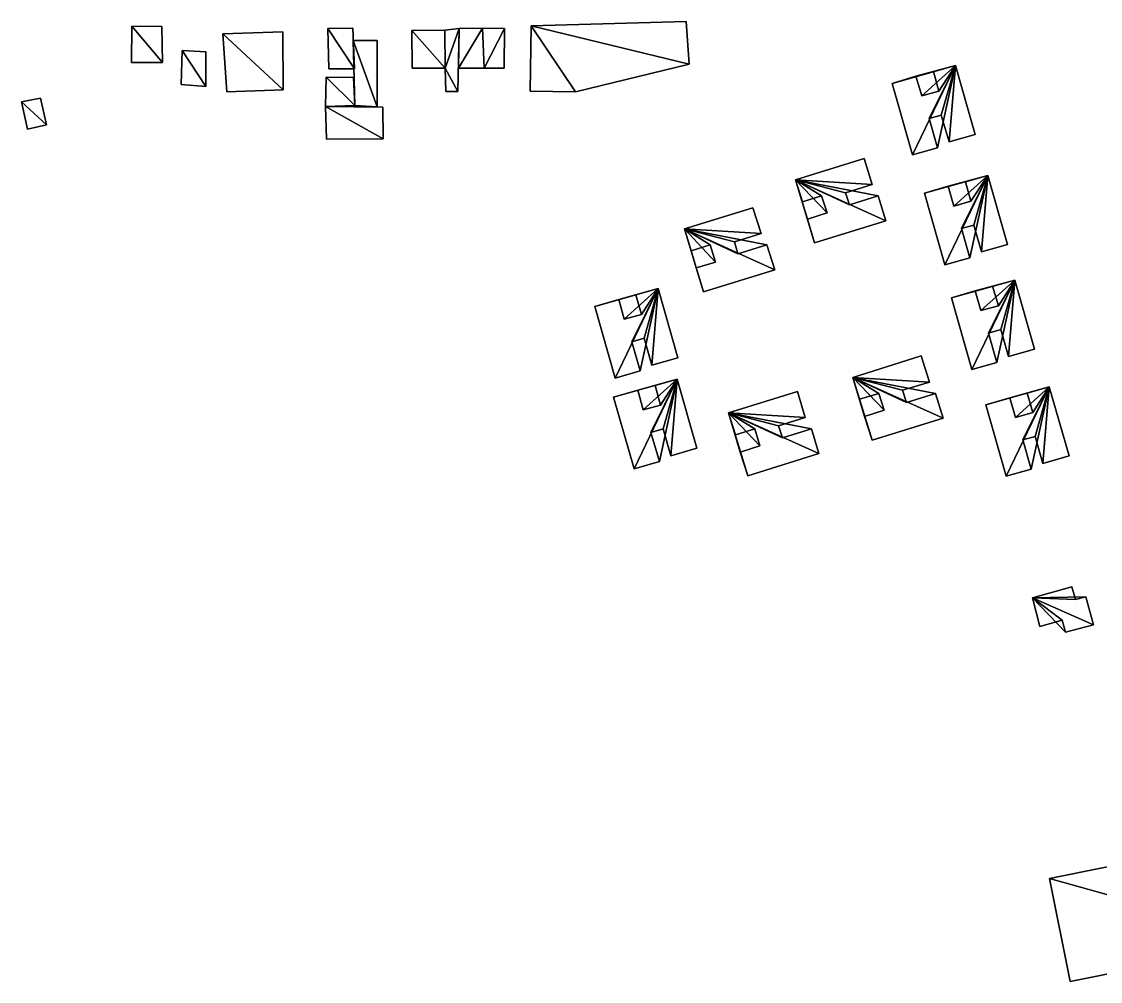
# Model space of a CAD drawing. Header units: metres. Extents: x -3947 to 4280, y -3529 to 2326.
# Drawn here: x -981.6 to -705.7, y -3421.7 to -3176.2 of the extents above; entities that cross this region are included whole.
import ezdxf

# ---------------------------------------------------------------- set-up
doc = ezdxf.new("R2010")
doc.units = ezdxf.units.M

msp = doc.modelspace()

# ---------------------------------------------------------------- linework, layer by layer
at = {"layer": 'MUROS'}
for points in [[(-953.5, -3186.7), (-953.4, -3177.4), (-953.4, -3177.4, 4.5), (-953.5, -3186.7, 4.5)], [(-953.4, -3177.4), (-945.7, -3177.5), (-945.7, -3177.5, 4.5), (-953.4, -3177.4, 4.5)], [(-945.7, -3177.5), (-945.6, -3186.7), (-945.6, -3186.7, 4.5), (-945.7, -3177.5, 4.5)], [(-903.3, -3178), (-896.9, -3177.9), (-896.9, -3177.9, 4.5), (-903.3, -3178, 4.5)], [(-903, -3188.3), (-903.3, -3178), (-903.3, -3178, 4.5), (-903, -3188.3, 4.5)], [(-896.9, -3177.9), (-896.5, -3188.3), (-896.5, -3188.3, 4.5), (-896.9, -3177.9, 4.5)], [(-869.7, -3178), (-873.4, -3178.4), (-873.4, -3178.4, 4.5), (-869.7, -3178, 4.5)], [(-870, -3194.1), (-869.7, -3178), (-869.7, -3178, 4.5), (-870, -3194.1, 4.5)], [(-869.7, -3178), (-869.9, -3188.1), (-869.9, -3188.1, 4.5), (-869.7, -3178, 4.5)], [(-863.7, -3177.9), (-869.7, -3178), (-869.7, -3178, 4.5), (-863.7, -3177.9, 4.5)], [(-863.3, -3188.1), (-863.7, -3177.9), (-863.7, -3177.9, 4.5), (-863.3, -3188.1, 4.5)], [(-858.1, -3178), (-863.7, -3177.9), (-863.7, -3177.9, 4.5), (-858.1, -3178, 4.5)], [(-863.7, -3177.9), (-863.3, -3188.1), (-863.3, -3188.1, 4.5), (-863.7, -3177.9, 4.5)], [(-858.2, -3188.1), (-858.1, -3178), (-858.1, -3178, 4.5), (-858.2, -3188.1, 4.5)], [(-851.3, -3177.3), (-851.5, -3194), (-851.5, -3194, 4.5), (-851.3, -3177.3, 4.5)], [(-811.6, -3176.2), (-851.3, -3177.3), (-851.3, -3177.3, 4.5), (-811.6, -3176.2, 4.5)], [(-810.9, -3187.1), (-811.6, -3176.2), (-811.6, -3176.2, 4.5), (-810.9, -3187.1, 4.5)], [(-930.1, -3179.3), (-914.8, -3178.8), (-914.8, -3178.8, 4.5), (-930.1, -3179.3, 4.5)], [(-929.1, -3194.2), (-930.1, -3179.3), (-930.1, -3179.3, 4.5), (-929.1, -3194.2, 4.5)], [(-914.8, -3178.8), (-914.7, -3193.7), (-914.7, -3193.7, 4.5), (-914.8, -3178.8, 4.5)], [(-896.8, -3181), (-890.7, -3181), (-890.7, -3181, 4.5), (-896.8, -3181, 4.5)], [(-896.4, -3197.7), (-896.8, -3181), (-896.8, -3181, 4.5), (-896.4, -3197.7, 4.5)], [(-890.7, -3181), (-890.7, -3198), (-890.7, -3198, 4.5), (-890.7, -3181, 4.5)], [(-881.8, -3178.5), (-873.4, -3178.4), (-873.4, -3178.4, 4.5), (-881.8, -3178.5, 4.5)], [(-881.7, -3188.1), (-881.8, -3178.5), (-881.8, -3178.5, 4.5), (-881.7, -3188.1, 4.5)], [(-873.4, -3178.4), (-873.3, -3188.1), (-873.3, -3188.1, 4.5), (-873.4, -3178.4, 4.5)], [(-873.4, -3178.4), (-873.3, -3188.1), (-873.3, -3188.1, 4.5), (-873.4, -3178.4, 4.5)], [(-940.8, -3192.3), (-940.5, -3183.6), (-940.5, -3183.6, 4.5), (-940.8, -3192.3, 4.5)], [(-940.5, -3183.6), (-934.5, -3183.9), (-934.5, -3183.9, 4.5), (-940.5, -3183.6, 4.5)], [(-934.5, -3183.9), (-934.5, -3192.8), (-934.5, -3192.8, 4.5), (-934.5, -3183.9, 4.5)], [(-945.6, -3186.7), (-953.5, -3186.7), (-953.5, -3186.7, 4.5), (-945.6, -3186.7, 4.5)], [(-896.5, -3188.3), (-903, -3188.3), (-903, -3188.3, 4.5), (-896.5, -3188.3, 4.5)], [(-873.3, -3188.1), (-881.7, -3188.1), (-881.7, -3188.1, 4.5), (-873.3, -3188.1, 4.5)], [(-873.3, -3188.1), (-873.1, -3194.1), (-873.1, -3194.1, 4.5), (-873.3, -3188.1, 4.5)], [(-869.9, -3188.1), (-863.3, -3188.1), (-863.3, -3188.1, 4.5), (-869.9, -3188.1, 4.5)], [(-863.3, -3188.1), (-858.2, -3188.1), (-858.2, -3188.1, 4.5), (-863.3, -3188.1, 4.5)], [(-839.9, -3194.2), (-810.9, -3187.1), (-810.9, -3187.1, 4.5), (-839.9, -3194.2, 4.5)], [(-748.4, -3189), (-742.8, -3187.4), (-742.8, -3187.4, 5), (-748.4, -3189, 5)], [(-747, -3194), (-748.4, -3189), (-748.4, -3189, 5), (-747, -3194, 5)], [(-742.8, -3187.4), (-737.7, -3205.1), (-737.7, -3205.1, 5), (-742.8, -3187.4, 5)], [(-903.9, -3197.9), (-903.7, -3190.4), (-903.7, -3190.4, 4.5), (-903.9, -3197.9, 4.5)], [(-903.7, -3190.4), (-896.7, -3190.5), (-896.7, -3190.5, 4.5), (-903.7, -3190.4, 4.5)], [(-896.7, -3190.5), (-896.4, -3197.7), (-896.4, -3197.7, 4.5), (-896.7, -3190.5, 4.5)], [(-759, -3192), (-752.9, -3190.2), (-752.9, -3190.2, 5), (-759, -3192, 5)], [(-753.8, -3210.3), (-759, -3192), (-759, -3192, 5), (-753.8, -3210.3, 5)], [(-752.9, -3190.2), (-751.4, -3195.2), (-751.4, -3195.2, 5), (-752.9, -3190.2, 5)], [(-934.5, -3192.8), (-940.8, -3192.3), (-940.8, -3192.3, 4.5), (-934.5, -3192.8, 4.5)], [(-914.7, -3193.7), (-929.1, -3194.2), (-929.1, -3194.2, 4.5), (-914.7, -3193.7, 4.5)], [(-873.1, -3194.1), (-870, -3194.1), (-870, -3194.1, 4.5), (-873.1, -3194.1, 4.5)], [(-851.5, -3194), (-839.9, -3194.2), (-839.9, -3194.2, 4.5), (-851.5, -3194, 4.5)], [(-751.4, -3195.2), (-747, -3194), (-747, -3194, 5), (-751.4, -3195.2, 5)], [(-981.6, -3196.7), (-976.8, -3195.8), (-976.8, -3195.8, 4.5), (-981.6, -3196.7, 4.5)], [(-980.1, -3203.7), (-981.6, -3196.7), (-981.6, -3196.7, 4.5), (-980.1, -3203.7, 4.5)], [(-976.8, -3195.8), (-975.2, -3202.6), (-975.2, -3202.6, 4.5), (-976.8, -3195.8, 4.5)], [(-896.4, -3197.7), (-903.9, -3197.9), (-903.9, -3197.9, 4.5), (-896.4, -3197.7, 4.5)], [(-903.9, -3197.9), (-903.6, -3206.3), (-903.6, -3206.3, 4.5), (-903.9, -3197.9, 4.5)], [(-889.2, -3198.1), (-903.9, -3197.9), (-903.9, -3197.9, 4.5), (-889.2, -3198.1, 4.5)], [(-890.7, -3198), (-896.4, -3197.7), (-896.4, -3197.7, 4.5), (-890.7, -3198, 4.5)], [(-889.1, -3206.2), (-889.2, -3198.1), (-889.2, -3198.1, 4.5), (-889.1, -3206.2, 4.5)], [(-746.4, -3200.1), (-749.5, -3201), (-749.5, -3201, 5), (-746.4, -3200.1, 5)], [(-744.4, -3207), (-746.4, -3200.1), (-746.4, -3200.1, 5), (-744.4, -3207, 5)], [(-975.2, -3202.6), (-980.1, -3203.7), (-980.1, -3203.7, 4.5), (-975.2, -3202.6, 4.5)], [(-749.5, -3201), (-747.4, -3208.5), (-747.4, -3208.5, 5), (-749.5, -3201, 5)], [(-737.7, -3205.1), (-744.4, -3207), (-744.4, -3207, 5), (-737.7, -3205.1, 5)], [(-903.6, -3206.3), (-889.1, -3206.2), (-889.1, -3206.2, 4.5), (-903.6, -3206.3, 4.5)], [(-747.4, -3208.5), (-753.8, -3210.3), (-753.8, -3210.3, 5), (-747.4, -3208.5, 5)], [(-783.7, -3216.7), (-766.1, -3211.2), (-766.1, -3211.2, 5), (-783.7, -3216.7, 5)], [(-766.1, -3211.2), (-764.1, -3217.9), (-764.1, -3217.9, 5), (-766.1, -3211.2, 5)], [(-781.9, -3222.3), (-783.7, -3216.7), (-783.7, -3216.7, 5), (-781.9, -3222.3, 5)], [(-740.2, -3217.2), (-734.5, -3215.6), (-734.5, -3215.6, 5), (-740.2, -3217.2, 5)], [(-734.5, -3215.6), (-729.5, -3233.2), (-729.5, -3233.2, 5), (-734.5, -3215.6, 5)], [(-764.1, -3217.9), (-770.9, -3220), (-770.9, -3220, 5), (-764.1, -3217.9, 5)], [(-750.7, -3220.1), (-744.6, -3218.3), (-744.6, -3218.3, 5), (-750.7, -3220.1, 5)], [(-744.6, -3218.3), (-743.2, -3223.4), (-743.2, -3223.4, 5), (-744.6, -3218.3, 5)], [(-738.8, -3222.1), (-740.2, -3217.2), (-740.2, -3217.2, 5), (-738.8, -3222.1, 5)], [(-777, -3220.8), (-781.9, -3222.3), (-781.9, -3222.3, 5), (-777, -3220.8, 5)], [(-775.6, -3225.1), (-777, -3220.8), (-777, -3220.8, 5), (-775.6, -3225.1, 5)], [(-770.9, -3220), (-769.9, -3223.1), (-769.9, -3223.1, 5), (-770.9, -3220, 5)], [(-769.9, -3223.1), (-762.5, -3220.8), (-762.5, -3220.8, 5), (-769.9, -3223.1, 5)], [(-762.5, -3220.8), (-760.6, -3227.2), (-760.6, -3227.2, 5), (-762.5, -3220.8, 5)], [(-745.5, -3238.4), (-750.7, -3220.1), (-750.7, -3220.1, 5), (-745.5, -3238.4, 5)], [(-743.2, -3223.4), (-738.8, -3222.1), (-738.8, -3222.1, 5), (-743.2, -3223.4, 5)], [(-812.1, -3229.2), (-794.6, -3223.8), (-794.6, -3223.8, 5), (-812.1, -3229.2, 5)], [(-794.6, -3223.8), (-792.5, -3230.4), (-792.5, -3230.4, 5), (-794.6, -3223.8, 5)], [(-780.6, -3226.7), (-775.6, -3225.1), (-775.6, -3225.1, 5), (-780.6, -3226.7, 5)], [(-778.8, -3232.8), (-780.6, -3226.7), (-780.6, -3226.7, 5), (-778.8, -3232.8, 5)], [(-760.6, -3227.2), (-778.8, -3232.8), (-778.8, -3232.8, 5), (-760.6, -3227.2, 5)], [(-810.4, -3234.8), (-812.1, -3229.2), (-812.1, -3229.2, 5), (-810.4, -3234.8, 5)], [(-792.5, -3230.4), (-799.3, -3232.5), (-799.3, -3232.5, 5), (-792.5, -3230.4, 5)], [(-738.1, -3228.3), (-741.2, -3229.1), (-741.2, -3229.1, 5), (-738.1, -3228.3, 5)], [(-741.2, -3229.1), (-739.1, -3236.6), (-739.1, -3236.6, 5), (-741.2, -3229.1, 5)], [(-736.1, -3235.1), (-738.1, -3228.3), (-738.1, -3228.3, 5), (-736.1, -3235.1, 5)], [(-805.5, -3233.3), (-810.4, -3234.8), (-810.4, -3234.8, 5), (-805.5, -3233.3, 5)], [(-804.1, -3237.7), (-805.5, -3233.3), (-805.5, -3233.3, 5), (-804.1, -3237.7, 5)], [(-799.3, -3232.5), (-798.4, -3235.6), (-798.4, -3235.6, 5), (-799.3, -3232.5, 5)], [(-798.4, -3235.6), (-791, -3233.3), (-791, -3233.3, 5), (-798.4, -3235.6, 5)], [(-791, -3233.3), (-789, -3239.7), (-789, -3239.7, 5), (-791, -3233.3, 5)], [(-729.5, -3233.2), (-736.1, -3235.1), (-736.1, -3235.1, 5), (-729.5, -3233.2, 5)], [(-809.1, -3239.2), (-804.1, -3237.7), (-804.1, -3237.7, 5), (-809.1, -3239.2, 5)], [(-739.1, -3236.6), (-745.5, -3238.4), (-745.5, -3238.4, 5), (-739.1, -3236.6, 5)], [(-807.2, -3245.3), (-809.1, -3239.2), (-809.1, -3239.2, 5), (-807.2, -3245.3, 5)], [(-789, -3239.7), (-807.2, -3245.3), (-807.2, -3245.3, 5), (-789, -3239.7, 5)], [(-824.5, -3246.1), (-818.8, -3244.5), (-818.8, -3244.5, 5), (-824.5, -3246.1, 5)], [(-818.8, -3244.5), (-813.8, -3262.2), (-813.8, -3262.2, 5), (-818.8, -3244.5, 5)], [(-733.3, -3243.9), (-727.6, -3242.3), (-727.6, -3242.3, 5), (-733.3, -3243.9, 5)], [(-731.8, -3248.9), (-733.3, -3243.9), (-733.3, -3243.9, 5), (-731.8, -3248.9, 5)], [(-727.6, -3242.3), (-722.6, -3260), (-722.6, -3260, 5), (-727.6, -3242.3, 5)], [(-835, -3249.1), (-828.9, -3247.3), (-828.9, -3247.3, 5), (-835, -3249.1, 5)], [(-828.9, -3247.3), (-827.5, -3252.3), (-827.5, -3252.3, 5), (-828.9, -3247.3, 5)], [(-823.1, -3251.1), (-824.5, -3246.1), (-824.5, -3246.1, 5), (-823.1, -3251.1, 5)], [(-743.8, -3246.9), (-737.7, -3245.1), (-737.7, -3245.1, 5), (-743.8, -3246.9, 5)], [(-738.6, -3265.2), (-743.8, -3246.9), (-743.8, -3246.9, 5), (-738.6, -3265.2, 5)], [(-737.7, -3245.1), (-736.3, -3250.1), (-736.3, -3250.1, 5), (-737.7, -3245.1, 5)], [(-829.8, -3267.4), (-835, -3249.1), (-835, -3249.1, 5), (-829.8, -3267.4, 5)], [(-736.3, -3250.1), (-731.8, -3248.9), (-731.8, -3248.9, 5), (-736.3, -3250.1, 5)], [(-827.5, -3252.3), (-823.1, -3251.1), (-823.1, -3251.1, 5), (-827.5, -3252.3, 5)], [(-731.2, -3255), (-734.3, -3255.9), (-734.3, -3255.9, 5), (-731.2, -3255, 5)], [(-729.2, -3261.9), (-731.2, -3255), (-731.2, -3255, 5), (-729.2, -3261.9, 5)], [(-822.4, -3257.2), (-825.5, -3258.1), (-825.5, -3258.1, 5), (-822.4, -3257.2, 5)], [(-825.5, -3258.1), (-823.4, -3265.5), (-823.4, -3265.5, 5), (-825.5, -3258.1, 5)], [(-820.4, -3264.1), (-822.4, -3257.2), (-822.4, -3257.2, 5), (-820.4, -3264.1, 5)], [(-734.3, -3255.9), (-732.2, -3263.4), (-732.2, -3263.4, 5), (-734.3, -3255.9, 5)], [(-722.6, -3260), (-729.2, -3261.9), (-729.2, -3261.9, 5), (-722.6, -3260, 5)], [(-813.8, -3262.2), (-820.4, -3264.1), (-820.4, -3264.1, 5), (-813.8, -3262.2, 5)], [(-769, -3267.2), (-751.5, -3261.7), (-751.5, -3261.7, 5), (-769, -3267.2, 5)], [(-751.5, -3261.7), (-749.4, -3268.4), (-749.4, -3268.4, 5), (-751.5, -3261.7, 5)], [(-732.2, -3263.4), (-738.6, -3265.2), (-738.6, -3265.2, 5), (-732.2, -3263.4, 5)], [(-823.4, -3265.5), (-829.8, -3267.4), (-829.8, -3267.4, 5), (-823.4, -3265.5, 5)], [(-819.6, -3269.3), (-813.9, -3267.7), (-813.9, -3267.7, 5), (-819.6, -3269.3, 5)], [(-818.2, -3274.3), (-819.6, -3269.3), (-819.6, -3269.3, 5), (-818.2, -3274.3, 5)], [(-813.9, -3267.7), (-808.9, -3285.3), (-808.9, -3285.3, 5), (-813.9, -3267.7, 5)], [(-767.3, -3272.8), (-769, -3267.2), (-769, -3267.2, 5), (-767.3, -3272.8, 5)], [(-749.4, -3268.4), (-756.3, -3270.5), (-756.3, -3270.5, 5), (-749.4, -3268.4, 5)], [(-830.2, -3272.3), (-824, -3270.5), (-824, -3270.5, 5), (-830.2, -3272.3, 5)], [(-824, -3270.5), (-822.6, -3275.5), (-822.6, -3275.5, 5), (-824, -3270.5, 5)], [(-800.8, -3276.3), (-783.2, -3270.8), (-783.2, -3270.8, 5), (-800.8, -3276.3, 5)], [(-783.2, -3270.8), (-781.2, -3277.5), (-781.2, -3277.5, 5), (-783.2, -3270.8, 5)], [(-762.4, -3271.3), (-767.3, -3272.8), (-767.3, -3272.8, 5), (-762.4, -3271.3, 5)], [(-761, -3275.6), (-762.4, -3271.3), (-762.4, -3271.3, 5), (-761, -3275.6, 5)], [(-756.3, -3270.5), (-755.3, -3273.6), (-755.3, -3273.6, 5), (-756.3, -3270.5, 5)], [(-755.3, -3273.6), (-747.9, -3271.3), (-747.9, -3271.3, 5), (-755.3, -3273.6, 5)], [(-747.9, -3271.3), (-745.9, -3277.6), (-745.9, -3277.6, 5), (-747.9, -3271.3, 5)], [(-724.4, -3271.2), (-718.8, -3269.6), (-718.8, -3269.6, 5), (-724.4, -3271.2, 5)], [(-723, -3276.2), (-724.4, -3271.2), (-724.4, -3271.2, 5), (-723, -3276.2, 5)], [(-718.8, -3269.6), (-713.7, -3287.3), (-713.7, -3287.3, 5), (-718.8, -3269.6, 5)], [(-824.9, -3290.6), (-830.2, -3272.3), (-830.2, -3272.3, 5), (-824.9, -3290.6, 5)], [(-822.6, -3275.5), (-818.2, -3274.3), (-818.2, -3274.3, 5), (-822.6, -3275.5, 5)], [(-735, -3274.2), (-728.9, -3272.4), (-728.9, -3272.4, 5), (-735, -3274.2, 5)], [(-729.8, -3292.5), (-735, -3274.2), (-735, -3274.2, 5), (-729.8, -3292.5, 5)], [(-728.9, -3272.4), (-727.4, -3277.5), (-727.4, -3277.5, 5), (-728.9, -3272.4, 5)], [(-799, -3281.9), (-800.8, -3276.3), (-800.8, -3276.3, 5), (-799, -3281.9, 5)], [(-781.2, -3277.5), (-788, -3279.6), (-788, -3279.6, 5), (-781.2, -3277.5, 5)], [(-766, -3277.2), (-761, -3275.6), (-761, -3275.6, 5), (-766, -3277.2, 5)], [(-764.1, -3283.3), (-766, -3277.2), (-766, -3277.2, 5), (-764.1, -3283.3, 5)], [(-745.9, -3277.6), (-764.1, -3283.3), (-764.1, -3283.3, 5), (-745.9, -3277.6, 5)], [(-727.4, -3277.5), (-723, -3276.2), (-723, -3276.2, 5), (-727.4, -3277.5, 5)], [(-817.5, -3280.4), (-820.7, -3281.3), (-820.7, -3281.3, 5), (-817.5, -3280.4, 5)], [(-815.6, -3287.3), (-817.5, -3280.4), (-817.5, -3280.4, 5), (-815.6, -3287.3, 5)], [(-794.1, -3280.4), (-799, -3281.9), (-799, -3281.9, 5), (-794.1, -3280.4, 5)], [(-792.8, -3284.7), (-794.1, -3280.4), (-794.1, -3280.4, 5), (-792.8, -3284.7, 5)], [(-788, -3279.6), (-787, -3282.7), (-787, -3282.7, 5), (-788, -3279.6, 5)], [(-787, -3282.7), (-779.6, -3280.4), (-779.6, -3280.4, 5), (-787, -3282.7, 5)], [(-779.6, -3280.4), (-777.7, -3286.7), (-777.7, -3286.7, 5), (-779.6, -3280.4, 5)], [(-820.7, -3281.3), (-818.5, -3288.7), (-818.5, -3288.7, 5), (-820.7, -3281.3, 5)], [(-722.4, -3282.3), (-725.5, -3283.2), (-725.5, -3283.2, 5), (-722.4, -3282.3, 5)], [(-725.5, -3283.2), (-723.4, -3290.7), (-723.4, -3290.7, 5), (-725.5, -3283.2, 5)], [(-720.4, -3289.2), (-722.4, -3282.3), (-722.4, -3282.3, 5), (-720.4, -3289.2, 5)], [(-808.9, -3285.3), (-815.6, -3287.3), (-815.6, -3287.3, 5), (-808.9, -3285.3, 5)], [(-797.8, -3286.3), (-792.8, -3284.7), (-792.8, -3284.7, 5), (-797.8, -3286.3, 5)], [(-818.5, -3288.7), (-824.9, -3290.6), (-824.9, -3290.6, 5), (-818.5, -3288.7, 5)], [(-795.9, -3292.4), (-797.8, -3286.3), (-797.8, -3286.3, 5), (-795.9, -3292.4, 5)], [(-777.7, -3286.7), (-795.9, -3292.4), (-795.9, -3292.4, 5), (-777.7, -3286.7, 5)], [(-713.7, -3287.3), (-720.4, -3289.2), (-720.4, -3289.2, 5), (-713.7, -3287.3, 5)], [(-723.4, -3290.7), (-729.8, -3292.5), (-729.8, -3292.5, 5), (-723.4, -3290.7, 5)], [(-723.1, -3323.6), (-713, -3320.8), (-713, -3320.8, 5), (-723.1, -3323.6, 5)], [(-713, -3320.8), (-712.1, -3324), (-712.1, -3324, 5), (-713, -3320.8, 5)], [(-721.2, -3330.9), (-723.1, -3323.6), (-723.1, -3323.6, 5), (-721.2, -3330.9, 5)], [(-712.1, -3324), (-709.4, -3323.3), (-709.4, -3323.3, 5), (-712.1, -3324, 5)], [(-709.4, -3323.3), (-707.5, -3330.5), (-707.5, -3330.5, 5), (-709.4, -3323.3, 5)], [(-715.5, -3329.3), (-721.2, -3330.9), (-721.2, -3330.9, 5), (-715.5, -3329.3, 5)], [(-714.6, -3332.4), (-715.5, -3329.3), (-715.5, -3329.3, 5), (-714.6, -3332.4, 5)], [(-707.5, -3330.5), (-714.6, -3332.4), (-714.6, -3332.4, 5), (-707.5, -3330.5, 5)], [(-718.7, -3395.4), (-667.1, -3385), (-667.1, -3385, 5), (-718.7, -3395.4, 5)], [(-713.4, -3421.7), (-718.7, -3395.4), (-718.7, -3395.4, 5), (-713.4, -3421.7, 5)], [(-661.7, -3411.3), (-713.4, -3421.7), (-713.4, -3421.7, 5), (-661.7, -3411.3, 5)]]:
    msp.add_3dface(points, dxfattribs=at)
at = {"layer": 'TECHOS'}
for points in [[(-953.4, -3177.4, 4.5), (-945.6, -3186.7, 4.5), (-953.5, -3186.7, 4.5)], [(-953.4, -3177.4, 4.5), (-945.7, -3177.5, 4.5), (-945.6, -3186.7, 4.5)], [(-903.3, -3178, 4.5), (-896.9, -3177.9, 4.5), (-896.5, -3188.3, 4.5)], [(-903.3, -3178, 4.5), (-896.5, -3188.3, 4.5), (-903, -3188.3, 4.5)], [(-873.3, -3188.1, 4.5), (-869.7, -3178, 4.5), (-873.4, -3178.4, 4.5)], [(-873.3, -3188.1, 4.5), (-870, -3194.1, 4.5), (-869.7, -3178, 4.5)], [(-869.9, -3188.1, 4.5), (-863.3, -3188.1, 4.5), (-863.7, -3177.9, 4.5)], [(-869.9, -3188.1, 4.5), (-863.7, -3177.9, 4.5), (-869.7, -3178, 4.5)], [(-863.3, -3188.1, 4.5), (-858.1, -3178, 4.5), (-863.7, -3177.9, 4.5)], [(-863.3, -3188.1, 4.5), (-858.2, -3188.1, 4.5), (-858.1, -3178, 4.5)], [(-851.3, -3177.3, 4.5), (-851.5, -3194, 4.5), (-839.9, -3194.2, 4.5)], [(-851.3, -3177.3, 4.5), (-810.9, -3187.1, 4.5), (-811.6, -3176.2, 4.5)], [(-851.3, -3177.3, 4.5), (-839.9, -3194.2, 4.5), (-810.9, -3187.1, 4.5)], [(-930.1, -3179.3, 4.5), (-914.8, -3178.8, 4.5), (-914.7, -3193.7, 4.5)], [(-930.1, -3179.3, 4.5), (-914.7, -3193.7, 4.5), (-929.1, -3194.2, 4.5)], [(-896.8, -3181, 4.5), (-890.7, -3181, 4.5), (-890.7, -3198, 4.5)], [(-896.8, -3181, 4.5), (-890.7, -3198, 4.5), (-896.4, -3197.7, 4.5)], [(-881.8, -3178.5, 4.5), (-873.4, -3178.4, 4.5), (-873.3, -3188.1, 4.5)], [(-881.8, -3178.5, 4.5), (-873.3, -3188.1, 4.5), (-881.7, -3188.1, 4.5)], [(-940.5, -3183.6, 4.5), (-934.5, -3192.8, 4.5), (-940.8, -3192.3, 4.5)], [(-940.5, -3183.6, 4.5), (-934.5, -3183.9, 4.5), (-934.5, -3192.8, 4.5)], [(-873.3, -3188.1, 4.5), (-873.1, -3194.1, 4.5), (-870, -3194.1, 4.5)], [(-742.8, -3187.4, 5), (-753.8, -3210.3, 5), (-759, -3192, 5)], [(-742.8, -3187.4, 5), (-759, -3192, 5), (-752.9, -3190.2, 5)], [(-742.8, -3187.4, 5), (-747.4, -3208.5, 5), (-753.8, -3210.3, 5)], [(-742.8, -3187.4, 5), (-752.9, -3190.2, 5), (-751.4, -3195.2, 5)], [(-742.8, -3187.4, 5), (-751.4, -3195.2, 5), (-747, -3194, 5)], [(-742.8, -3187.4, 5), (-746.4, -3200.1, 5), (-749.5, -3201, 5)], [(-742.8, -3187.4, 5), (-749.5, -3201, 5), (-747.4, -3208.5, 5)], [(-742.8, -3187.4, 5), (-747, -3194, 5), (-748.4, -3189, 5)], [(-742.8, -3187.4, 5), (-744.4, -3207, 5), (-746.4, -3200.1, 5)], [(-742.8, -3187.4, 5), (-737.7, -3205.1, 5), (-744.4, -3207, 5)], [(-903.7, -3190.4, 4.5), (-896.4, -3197.7, 4.5), (-903.9, -3197.9, 4.5)], [(-903.7, -3190.4, 4.5), (-896.7, -3190.5, 4.5), (-896.4, -3197.7, 4.5)], [(-981.6, -3196.7, 4.5), (-976.8, -3195.8, 4.5), (-975.2, -3202.6, 4.5)], [(-981.6, -3196.7, 4.5), (-975.2, -3202.6, 4.5), (-980.1, -3203.7, 4.5)], [(-903.9, -3197.9, 4.5), (-903.6, -3206.3, 4.5), (-889.1, -3206.2, 4.5)], [(-903.9, -3197.9, 4.5), (-889.1, -3206.2, 4.5), (-889.2, -3198.1, 4.5)], [(-783.7, -3216.7, 5), (-766.1, -3211.2, 5), (-764.1, -3217.9, 5)], [(-783.7, -3216.7, 5), (-764.1, -3217.9, 5), (-770.9, -3220, 5)], [(-783.7, -3216.7, 5), (-770.9, -3220, 5), (-769.9, -3223.1, 5)], [(-783.7, -3216.7, 5), (-769.9, -3223.1, 5), (-762.5, -3220.8, 5)], [(-783.7, -3216.7, 5), (-762.5, -3220.8, 5), (-760.6, -3227.2, 5)], [(-783.7, -3216.7, 5), (-760.6, -3227.2, 5), (-778.8, -3232.8, 5)], [(-783.7, -3216.7, 5), (-778.8, -3232.8, 5), (-780.6, -3226.7, 5)], [(-783.7, -3216.7, 5), (-780.6, -3226.7, 5), (-775.6, -3225.1, 5)], [(-783.7, -3216.7, 5), (-775.6, -3225.1, 5), (-777, -3220.8, 5)], [(-783.7, -3216.7, 5), (-777, -3220.8, 5), (-781.9, -3222.3, 5)], [(-734.5, -3215.6, 5), (-745.5, -3238.4, 5), (-750.7, -3220.1, 5)], [(-734.5, -3215.6, 5), (-750.7, -3220.1, 5), (-744.6, -3218.3, 5)], [(-734.5, -3215.6, 5), (-739.1, -3236.6, 5), (-745.5, -3238.4, 5)], [(-734.5, -3215.6, 5), (-744.6, -3218.3, 5), (-743.2, -3223.4, 5)], [(-734.5, -3215.6, 5), (-743.2, -3223.4, 5), (-738.8, -3222.1, 5)], [(-734.5, -3215.6, 5), (-738.1, -3228.3, 5), (-741.2, -3229.1, 5)], [(-734.5, -3215.6, 5), (-741.2, -3229.1, 5), (-739.1, -3236.6, 5)], [(-734.5, -3215.6, 5), (-738.8, -3222.1, 5), (-740.2, -3217.2, 5)], [(-734.5, -3215.6, 5), (-736.1, -3235.1, 5), (-738.1, -3228.3, 5)], [(-734.5, -3215.6, 5), (-729.5, -3233.2, 5), (-736.1, -3235.1, 5)], [(-812.1, -3229.2, 5), (-794.6, -3223.8, 5), (-792.5, -3230.4, 5)], [(-812.1, -3229.2, 5), (-792.5, -3230.4, 5), (-799.3, -3232.5, 5)], [(-812.1, -3229.2, 5), (-799.3, -3232.5, 5), (-798.4, -3235.6, 5)], [(-812.1, -3229.2, 5), (-798.4, -3235.6, 5), (-791, -3233.3, 5)], [(-812.1, -3229.2, 5), (-791, -3233.3, 5), (-789, -3239.7, 5)], [(-812.1, -3229.2, 5), (-789, -3239.7, 5), (-807.2, -3245.3, 5)], [(-812.1, -3229.2, 5), (-807.2, -3245.3, 5), (-809.1, -3239.2, 5)], [(-812.1, -3229.2, 5), (-809.1, -3239.2, 5), (-804.1, -3237.7, 5)], [(-812.1, -3229.2, 5), (-804.1, -3237.7, 5), (-805.5, -3233.3, 5)], [(-812.1, -3229.2, 5), (-805.5, -3233.3, 5), (-810.4, -3234.8, 5)], [(-818.8, -3244.5, 5), (-829.8, -3267.4, 5), (-835, -3249.1, 5)], [(-818.8, -3244.5, 5), (-835, -3249.1, 5), (-828.9, -3247.3, 5)], [(-818.8, -3244.5, 5), (-823.4, -3265.5, 5), (-829.8, -3267.4, 5)], [(-818.8, -3244.5, 5), (-828.9, -3247.3, 5), (-827.5, -3252.3, 5)], [(-818.8, -3244.5, 5), (-827.5, -3252.3, 5), (-823.1, -3251.1, 5)], [(-818.8, -3244.5, 5), (-822.4, -3257.2, 5), (-825.5, -3258.1, 5)], [(-818.8, -3244.5, 5), (-825.5, -3258.1, 5), (-823.4, -3265.5, 5)], [(-818.8, -3244.5, 5), (-823.1, -3251.1, 5), (-824.5, -3246.1, 5)], [(-818.8, -3244.5, 5), (-820.4, -3264.1, 5), (-822.4, -3257.2, 5)], [(-818.8, -3244.5, 5), (-813.8, -3262.2, 5), (-820.4, -3264.1, 5)], [(-727.6, -3242.3, 5), (-738.6, -3265.2, 5), (-743.8, -3246.9, 5)], [(-727.6, -3242.3, 5), (-743.8, -3246.9, 5), (-737.7, -3245.1, 5)], [(-727.6, -3242.3, 5), (-732.2, -3263.4, 5), (-738.6, -3265.2, 5)], [(-727.6, -3242.3, 5), (-737.7, -3245.1, 5), (-736.3, -3250.1, 5)], [(-727.6, -3242.3, 5), (-736.3, -3250.1, 5), (-731.8, -3248.9, 5)], [(-727.6, -3242.3, 5), (-731.2, -3255, 5), (-734.3, -3255.9, 5)], [(-727.6, -3242.3, 5), (-734.3, -3255.9, 5), (-732.2, -3263.4, 5)], [(-727.6, -3242.3, 5), (-731.8, -3248.9, 5), (-733.3, -3243.9, 5)], [(-727.6, -3242.3, 5), (-729.2, -3261.9, 5), (-731.2, -3255, 5)], [(-727.6, -3242.3, 5), (-722.6, -3260, 5), (-729.2, -3261.9, 5)], [(-769, -3267.2, 5), (-751.5, -3261.7, 5), (-749.4, -3268.4, 5)], [(-813.9, -3267.7, 5), (-824.9, -3290.6, 5), (-830.2, -3272.3, 5)], [(-813.9, -3267.7, 5), (-830.2, -3272.3, 5), (-824, -3270.5, 5)], [(-813.9, -3267.7, 5), (-818.5, -3288.7, 5), (-824.9, -3290.6, 5)], [(-813.9, -3267.7, 5), (-824, -3270.5, 5), (-822.6, -3275.5, 5)], [(-813.9, -3267.7, 5), (-822.6, -3275.5, 5), (-818.2, -3274.3, 5)], [(-813.9, -3267.7, 5), (-817.5, -3280.4, 5), (-820.7, -3281.3, 5)], [(-813.9, -3267.7, 5), (-820.7, -3281.3, 5), (-818.5, -3288.7, 5)], [(-813.9, -3267.7, 5), (-818.2, -3274.3, 5), (-819.6, -3269.3, 5)], [(-813.9, -3267.7, 5), (-815.6, -3287.3, 5), (-817.5, -3280.4, 5)], [(-813.9, -3267.7, 5), (-808.9, -3285.3, 5), (-815.6, -3287.3, 5)], [(-769, -3267.2, 5), (-749.4, -3268.4, 5), (-756.3, -3270.5, 5)], [(-769, -3267.2, 5), (-756.3, -3270.5, 5), (-755.3, -3273.6, 5)], [(-769, -3267.2, 5), (-755.3, -3273.6, 5), (-747.9, -3271.3, 5)], [(-769, -3267.2, 5), (-747.9, -3271.3, 5), (-745.9, -3277.6, 5)], [(-769, -3267.2, 5), (-745.9, -3277.6, 5), (-764.1, -3283.3, 5)], [(-769, -3267.2, 5), (-764.1, -3283.3, 5), (-766, -3277.2, 5)], [(-769, -3267.2, 5), (-766, -3277.2, 5), (-761, -3275.6, 5)], [(-769, -3267.2, 5), (-761, -3275.6, 5), (-762.4, -3271.3, 5)], [(-769, -3267.2, 5), (-762.4, -3271.3, 5), (-767.3, -3272.8, 5)], [(-800.8, -3276.3, 5), (-783.2, -3270.8, 5), (-781.2, -3277.5, 5)], [(-718.8, -3269.6, 5), (-729.8, -3292.5, 5), (-735, -3274.2, 5)], [(-718.8, -3269.6, 5), (-735, -3274.2, 5), (-728.9, -3272.4, 5)], [(-718.8, -3269.6, 5), (-723.4, -3290.7, 5), (-729.8, -3292.5, 5)], [(-718.8, -3269.6, 5), (-728.9, -3272.4, 5), (-727.4, -3277.5, 5)], [(-718.8, -3269.6, 5), (-727.4, -3277.5, 5), (-723, -3276.2, 5)], [(-718.8, -3269.6, 5), (-722.4, -3282.3, 5), (-725.5, -3283.2, 5)], [(-718.8, -3269.6, 5), (-725.5, -3283.2, 5), (-723.4, -3290.7, 5)], [(-718.8, -3269.6, 5), (-723, -3276.2, 5), (-724.4, -3271.2, 5)], [(-718.8, -3269.6, 5), (-720.4, -3289.2, 5), (-722.4, -3282.3, 5)], [(-718.8, -3269.6, 5), (-713.7, -3287.3, 5), (-720.4, -3289.2, 5)], [(-800.8, -3276.3, 5), (-781.2, -3277.5, 5), (-788, -3279.6, 5)], [(-800.8, -3276.3, 5), (-788, -3279.6, 5), (-787, -3282.7, 5)], [(-800.8, -3276.3, 5), (-787, -3282.7, 5), (-779.6, -3280.4, 5)], [(-800.8, -3276.3, 5), (-779.6, -3280.4, 5), (-777.7, -3286.7, 5)], [(-800.8, -3276.3, 5), (-777.7, -3286.7, 5), (-795.9, -3292.4, 5)], [(-800.8, -3276.3, 5), (-795.9, -3292.4, 5), (-797.8, -3286.3, 5)], [(-800.8, -3276.3, 5), (-797.8, -3286.3, 5), (-792.8, -3284.7, 5)], [(-800.8, -3276.3, 5), (-792.8, -3284.7, 5), (-794.1, -3280.4, 5)], [(-800.8, -3276.3, 5), (-794.1, -3280.4, 5), (-799, -3281.9, 5)], [(-723.1, -3323.6, 5), (-713, -3320.8, 5), (-712.1, -3324, 5)], [(-723.1, -3323.6, 5), (-712.1, -3324, 5), (-709.4, -3323.3, 5)], [(-723.1, -3323.6, 5), (-709.4, -3323.3, 5), (-707.5, -3330.5, 5)], [(-723.1, -3323.6, 5), (-707.5, -3330.5, 5), (-714.6, -3332.4, 5)], [(-723.1, -3323.6, 5), (-714.6, -3332.4, 5), (-715.5, -3329.3, 5)], [(-723.1, -3323.6, 5), (-715.5, -3329.3, 5), (-721.2, -3330.9, 5)], [(-718.7, -3395.4, 5), (-667.1, -3385, 5), (-661.7, -3411.3, 5)], [(-718.7, -3395.4, 5), (-661.7, -3411.3, 5), (-713.4, -3421.7, 5)]]:
    msp.add_3dface(points, dxfattribs=at)

doc.saveas('drawing.dxf')
